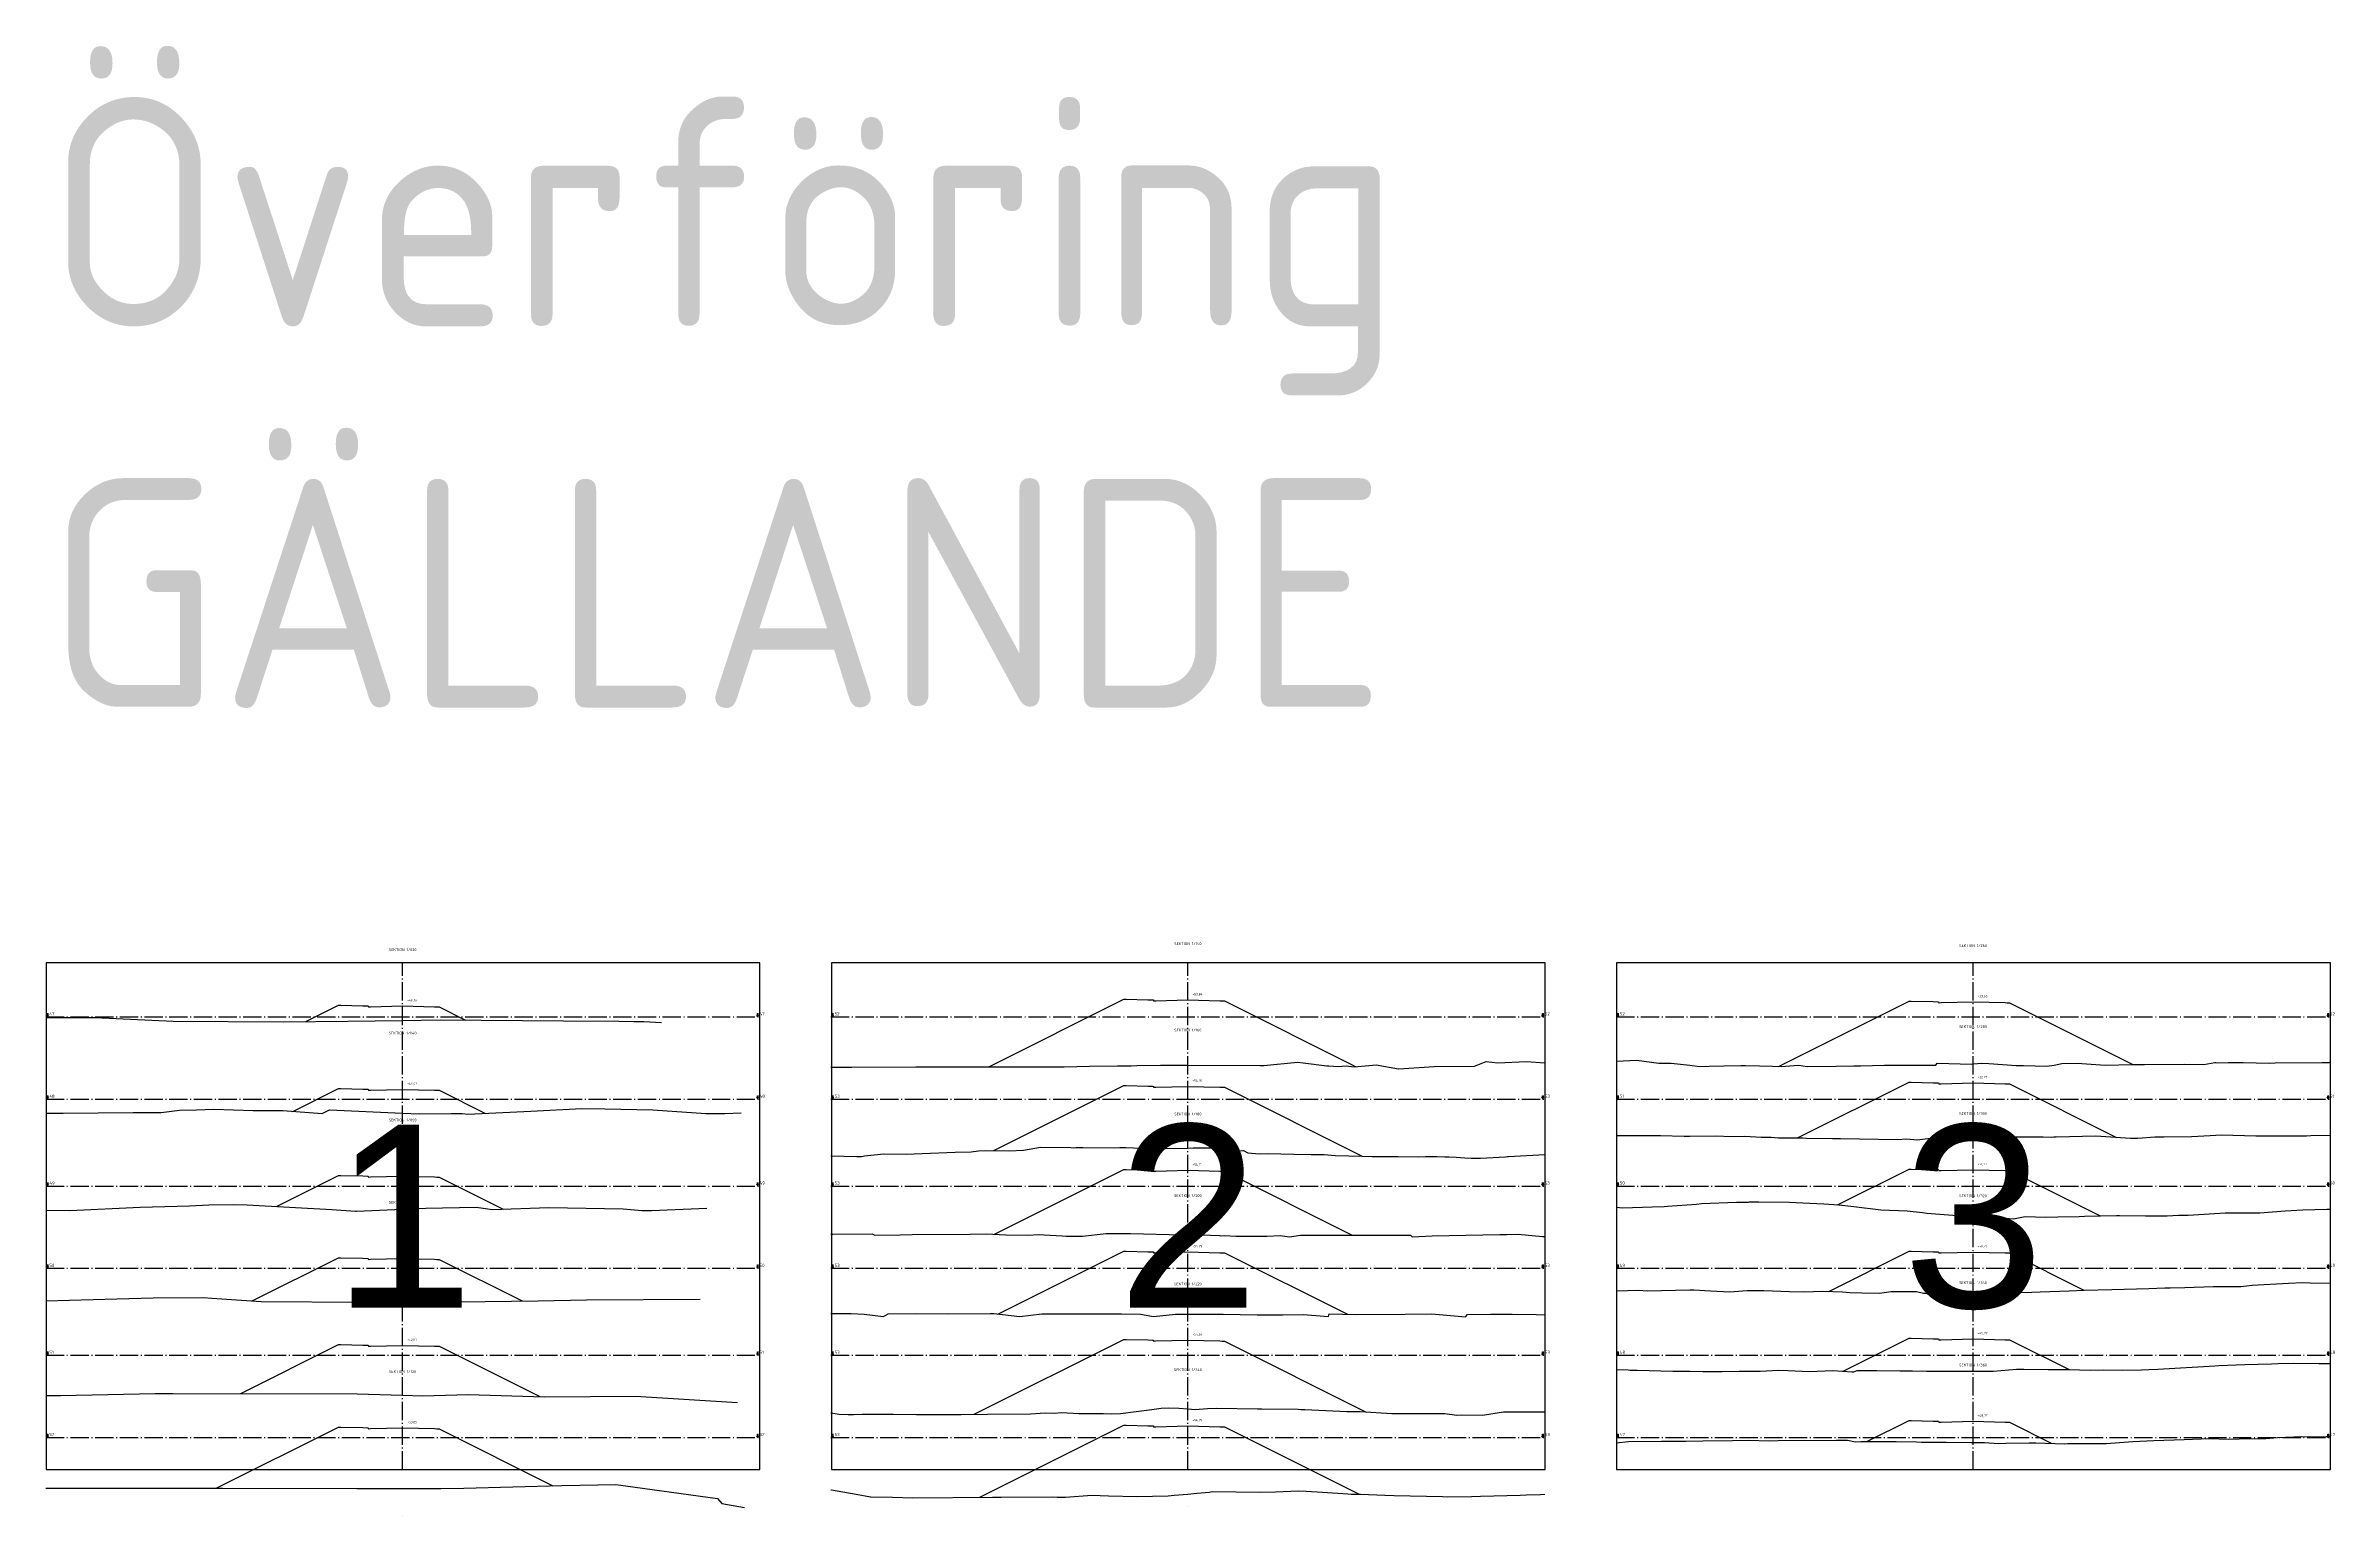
# Model space of a CAD drawing. Header units: metres. Extents: x 164066 to 165347, y 6228109 to 6230364.
# Drawn here: x 164065.9 to 164316.3, y 6228109.2 to 6228269.8 of the extents above; entities that cross this region are included whole.
import ezdxf
from ezdxf.enums import TextEntityAlignment as Align

# ---------------------------------------------------------------- set-up
doc = ezdxf.new("R2010")
doc.units = ezdxf.units.M
doc.header["$LTSCALE"] = 0.1
doc.linetypes.add('CENTRUMLINJE', pattern=[27, 20, -3, 1, -3])
doc.layers.get('DEFPOINTS').update_dxf_attribs({"color": 5})
for name, color, linetype in [('M-000', 7, 'Continuous'), ('M-372A', 3, 'Continuous'), ('M-374C', 6, 'Continuous'), ('M-378A', 7, 'CENTRUMLINJE'), ('M-378AT', 4, 'Continuous'), ('M-378B', 4, 'CENTRUMLINJE'), ('M-378BT', 4, 'Continuous'), ('T19202X', 4, 'Continuous')]:
    doc.layers.add(name, color=color, linetype=linetype)
doc.styles.add('ARIAL', font='ARIAL.TTF')
doc.styles.add('ISO-Anno-50', font='iso.shx', dxfattribs={"height": 5})
doc.styles.add('ISO35', font='ISO3098', dxfattribs={"height": 3.5})
doc.styles.add('P_ISO_25', font='ISO', dxfattribs={"height": 2.5})
doc.styles.add('P_ISO_30', font='ISO', dxfattribs={"height": 3})

msp = doc.modelspace()

# ---------------------------------------------------------------- linework, layer by layer
at = {"layer": 'DEFPOINTS', "flags": 128}
for points in [[(164065.94, 6228114.15), (164144.04, 6228114.15), (164144.04, 6228169.55), (164065.94, 6228169.55), (164065.94, 6228114.15)], [(164151.85, 6228114.15), (164229.95, 6228114.15), (164229.95, 6228169.55), (164151.85, 6228169.55), (164151.85, 6228114.15)], [(164237.76, 6228114.15), (164315.86, 6228114.15), (164315.86, 6228169.55), (164237.76, 6228169.55), (164237.76, 6228114.15)]]:
    msp.add_lwpolyline(points, dxfattribs=at)
at = {"layer": 'M-000'}
for points in [[(164065.94, 6228114.15), (164144.04, 6228114.15), (164144.04, 6228169.55), (164065.94, 6228169.55), (164065.94, 6228114.15)], [(164151.85, 6228114.15), (164229.95, 6228114.15), (164229.95, 6228169.55), (164151.85, 6228169.55), (164151.85, 6228114.15)], [(164237.76, 6228114.15), (164315.86, 6228114.15), (164315.86, 6228169.55), (164237.76, 6228169.55), (164237.76, 6228114.15)]]:
    msp.add_lwpolyline(points, dxfattribs=at)
at = {"layer": 'M-372A', "color": 3, "linetype": 'Continuous'}
for points in [[(164065.89, 6228163.59), (164071.21, 6228163.58), (164071.27, 6228163.58), (164079.84, 6228163.18), (164091.91, 6228163.11), (164098.96, 6228163.17), (164104.94, 6228163.26), (164109.04, 6228163.32), (164122.54, 6228163.2), (164128.58, 6228163.18), (164130.24, 6228163.14), (164131.33, 6228163.15), (164133.28, 6228163.04)], [(164151.8, 6228158.15), (164154.1, 6228158.15), (164161.09, 6228158.17), (164177.33, 6228158.2), (164180.1, 6228158.24), (164183.14, 6228158.29), (164184.12, 6228158.31), (164184.46, 6228158.31), (164184.65, 6228158.31), (164185.28, 6228158.32), (164187.85, 6228158.36), (164190.85, 6228158.35), (164198.77, 6228158.32), (164199.15, 6228158.32), (164202.85, 6228158.68), (164203.46, 6228158.61), (164206.06, 6228158.31), (164206.27, 6228158.28), (164207.31, 6228158.21), (164208.19, 6228158.29), (164209.04, 6228158.17), (164211.44, 6228158.39), (164213.89, 6228157.97), (164213.93, 6228157.97), (164217.79, 6228158.23), (164222.21, 6228158.25), (164223.5, 6228158.78), (164224.72, 6228158.61), (164227.91, 6228158.77), (164229.9, 6228158.63)], [(164237.71, 6228158.82), (164239.99, 6228158.91), (164242.4, 6228158.6), (164243.72, 6228158.6), (164245.77, 6228158.38), (164246.82, 6228158.23), (164247.88, 6228158.26), (164249.51, 6228158.29), (164251.34, 6228158.34), (164251.88, 6228158.33), (164253.41, 6228158.28), (164254.82, 6228158.26), (164255.76, 6228158.22), (164257.68, 6228158.36), (164258.6, 6228158.23), (164261.8, 6228158.27), (164263.73, 6228158.3), (164264.45, 6228158.28), (164267.06, 6228158.38), (164269.74, 6228158.35), (164272.05, 6228158.37), (164272.68, 6228158.38), (164272.84, 6228158.57), (164276.62, 6228158.49), (164276.76, 6228158.5), (164277.72, 6228158.57), (164278.49, 6228158.53), (164281.48, 6228158.34), (164282.3, 6228158.32), (164284.84, 6228158.27), (164285.64, 6228158.36), (164286.49, 6228158.56), (164288.14, 6228158.57), (164291.22, 6228158.37), (164294.18, 6228158.44), (164294.98, 6228158.44), (164295.51, 6228158.45), (164299.94, 6228158.49), (164302, 6228158.45), (164303.2, 6228158.64), (164303.34, 6228158.64), (164303.46, 6228158.62), (164304.68, 6228158.65), (164305.71, 6228158.66), (164306.32, 6228158.66), (164309.15, 6228158.58), (164309.82, 6228158.63), (164314.91, 6228158.67), (164315.71, 6228158.67), (164315.81, 6228158.68)], [(164065.89, 6228153.13), (164067.78, 6228153.1), (164075.45, 6228153.19), (164078.53, 6228153.18), (164080.51, 6228153.45), (164082.37, 6228153.48), (164084.28, 6228153.54), (164088.58, 6228153.4), (164091.85, 6228153.39), (164096.12, 6228153.08), (164096.92, 6228153.48), (164104.94, 6228153.12), (164106.76, 6228153.04), (164110.24, 6228153.08), (164111.45, 6228153.09), (164112.08, 6228153), (164118.97, 6228153.33), (164124.53, 6228153.62), (164127.07, 6228153.59), (164132.31, 6228153.47), (164138.13, 6228153.08), (164140.19, 6228153.07), (164141.99, 6228153.14)], [(164237.71, 6228150.67), (164238.36, 6228150.68), (164240.28, 6228150.66), (164242.57, 6228150.69), (164245.16, 6228150.6), (164245.33, 6228150.6), (164245.54, 6228150.59), (164245.76, 6228150.6), (164248.63, 6228150.65), (164250.35, 6228150.55), (164251.81, 6228150.61), (164253.57, 6228150.48), (164254.68, 6228150.48), (164255.47, 6228150.43), (164257.79, 6228150.41), (164258.02, 6228150.41), (164258.14, 6228150.41), (164258.53, 6228150.4), (164261.37, 6228150.35), (164262.25, 6228150.33), (164268.46, 6228150.24), (164269.52, 6228150.32), (164270.66, 6228150.21), (164273, 6228150.49), (164273.53, 6228150.56), (164273.73, 6228150.56), (164275.49, 6228150.52), (164276.76, 6228150.5), (164277.18, 6228150.49), (164277.87, 6228150.49), (164280.58, 6228150.51), (164281.59, 6228150.52), (164284.45, 6228150.52), (164285.31, 6228150.5), (164285.62, 6228150.53), (164285.84, 6228150.53), (164290.21, 6228150.63), (164293.98, 6228150.37), (164294.78, 6228150.37), (164296.65, 6228150.51), (164297.69, 6228150.53), (164300.66, 6228150.56), (164302.69, 6228150.69), (164303.96, 6228150.74), (164307.7, 6228150.64), (164307.98, 6228150.64), (164309.95, 6228150.64), (164312.91, 6228150.65), (164313.23, 6228150.65), (164313.72, 6228150.67), (164315.81, 6228150.71)], [(164151.8, 6228148.46), (164154.63, 6228148.37), (164155.2, 6228148.38), (164155.48, 6228148.44), (164157.59, 6228148.66), (164160.03, 6228148.62), (164161.79, 6228148.69), (164165.4, 6228148.84), (164167.16, 6228148.88), (164167.93, 6228148.98), (164168.76, 6228149.04), (164171.29, 6228148.99), (164171.3, 6228148.99), (164172.87, 6228149.07), (164174.73, 6228149.4), (164178.05, 6228149.38), (164178.34, 6228149.34), (164178.58, 6228149.36), (164178.71, 6228149.37), (164179.41, 6228149.37), (164182.8, 6228149.34), (164183.42, 6228149.38), (164184.08, 6228149.36), (164184.91, 6228149.32), (164186.86, 6228149.25), (164188.37, 6228149.26), (164190.85, 6228149.3), (164191.44, 6228149.31), (164193.51, 6228149.34), (164194.43, 6228149.28), (164194.99, 6228148.94), (164195.21, 6228148.9), (164196.95, 6228149.03), (164197.41, 6228148.79), (164198.64, 6228148.68), (164199.6, 6228148.69), (164202.44, 6228148.63), (164204.36, 6228148.59), (164205.78, 6228148.59), (164206.97, 6228148.49), (164209.95, 6228148.42), (164211.01, 6228148.36), (164213.87, 6228148.38), (164216.11, 6228148.35), (164216.84, 6228148.38), (164218.08, 6228148.37), (164218.96, 6228148.34), (164219.42, 6228148.35), (164220.22, 6228148.3), (164221.15, 6228148.23), (164221.86, 6228148.21), (164222.86, 6228148.2), (164225.59, 6228148.35), (164225.82, 6228148.37), (164225.93, 6228148.37), (164229.9, 6228148.61)], [(164065.89, 6228142.51), (164068.51, 6228142.49), (164076.23, 6228142.82), (164081.62, 6228142.97), (164083.72, 6228143.09), (164086.48, 6228143.14), (164087.94, 6228143.09), (164097.18, 6228142.57), (164099.79, 6228142.41), (164099.91, 6228142.41), (164104.94, 6228142.61), (164107.46, 6228142.71), (164112.99, 6228142.84), (164114.78, 6228142.58), (164120.92, 6228142.81), (164129.07, 6228142.64), (164131.11, 6228142.46), (164132.18, 6228142.49), (164138.23, 6228142.73)], [(164237.71, 6228142.84), (164238.45, 6228142.76), (164241.66, 6228142.88), (164242.96, 6228142.91), (164243.33, 6228142.95), (164246.5, 6228143.16), (164247.05, 6228143.25), (164250.9, 6228143.37), (164252.2, 6228143.39), (164252.3, 6228143.41), (164252.51, 6228143.43), (164253.31, 6228143.41), (164256.67, 6228143.38), (164258.14, 6228143.31), (164260.45, 6228143.21), (164262.08, 6228143.08), (164263.73, 6228142.91), (164266.66, 6228142.54), (164269.56, 6228142.43), (164271.25, 6228142.27), (164271.7, 6228142.19), (164275.02, 6228141.93), (164276.76, 6228141.85), (164277.06, 6228141.84), (164278.58, 6228141.82), (164279.48, 6228141.84), (164280.28, 6228141.64), (164281.19, 6228141.57), (164282.48, 6228141.81), (164284.72, 6228141.76), (164286.05, 6228141.77), (164288.38, 6228141.82), (164288.97, 6228141.84), (164292.45, 6228141.93), (164292.6, 6228141.93), (164292.78, 6228141.93), (164295.64, 6228141.9), (164298.01, 6228141.9), (164299.24, 6228141.96), (164300.29, 6228141.95), (164304.35, 6228142.22), (164304.38, 6228142.23), (164304.4, 6228142.23), (164308.13, 6228142.21), (164310.91, 6228142.42), (164312.83, 6228142.54), (164315.48, 6228142.61), (164315.81, 6228142.61)], [(164151.8, 6228139.89), (164152.01, 6228139.89), (164156.3, 6228139.91), (164156.61, 6228139.77), (164159.37, 6228139.83), (164160.7, 6228139.86), (164167.02, 6228139.89), (164168.8, 6228139.91), (164170.95, 6228139.81), (164173.4, 6228139.78), (164174.49, 6228139.86), (164177.09, 6228139.69), (164177.55, 6228139.68), (164179.09, 6228139.67), (164179.32, 6228139.67), (164181.91, 6228139.96), (164184.59, 6228139.94), (164190.22, 6228139.81), (164190.85, 6228139.8), (164193.34, 6228139.78), (164194.31, 6228139.74), (164194.42, 6228139.72), (164194.83, 6228139.74), (164196.11, 6228139.68), (164199.53, 6228139.67), (164200.96, 6228139.75), (164201.97, 6228139.59), (164203.19, 6228139.77), (164207.37, 6228139.78), (164212.91, 6228139.78), (164214.24, 6228139.77), (164215.2, 6228139.76), (164215.4, 6228139.61), (164217.58, 6228139.69), (164224.98, 6228139.84), (164225.75, 6228139.86), (164227, 6228139.88), (164229.66, 6228139.62), (164229.9, 6228139.63)], [(164237.71, 6228133.69), (164240.18, 6228133.75), (164241.11, 6228133.69), (164245.77, 6228133.8), (164246.07, 6228133.81), (164246.21, 6228133.81), (164248.04, 6228133.7), (164250.16, 6228133.59), (164252.05, 6228133.74), (164253.89, 6228133.74), (164256.69, 6228133.62), (164258.27, 6228133.57), (164260.32, 6228133.65), (164262.48, 6228133.58), (164263.3, 6228133.51), (164264.61, 6228133.46), (164266.53, 6228133.44), (164267.81, 6228133.6), (164270.56, 6228133.63), (164271.35, 6228133.44), (164272.31, 6228133.42), (164274.94, 6228133.46), (164276.46, 6228133.47), (164276.76, 6228133.47), (164277.69, 6228133.47), (164280.28, 6228133.46), (164283.19, 6228133.55), (164284.09, 6228133.57), (164287.27, 6228133.69), (164288.92, 6228133.77), (164291.94, 6228133.84), (164296, 6228133.95), (164297.74, 6228134), (164298.33, 6228134.03), (164299.93, 6228134.06), (164303.03, 6228134.15), (164303.14, 6228134.15), (164303.65, 6228134.15), (164306.06, 6228134.16), (164307.32, 6228134.31), (164311.26, 6228134.52), (164312.86, 6228134.59), (164313.65, 6228134.58), (164315.81, 6228134.52)], [(164065.89, 6228132.61), (164073.68, 6228132.8), (164077.63, 6228132.91), (164083.15, 6228132.96), (164084.07, 6228132.89), (164089.45, 6228132.52), (164100.5, 6228132.46), (164103.35, 6228132.61), (164104.94, 6228132.48), (164105.31, 6228132.45), (164111.04, 6228132.49), (164119.78, 6228132.61), (164125.05, 6228132.71), (164137.49, 6228132.77)], [(164151.8, 6228131.21), (164154.03, 6228131.21), (164155.44, 6228131.13), (164157.56, 6228130.88), (164158.08, 6228131.16), (164161.2, 6228131.2), (164164.53, 6228131.18), (164169.23, 6228131.2), (164169.61, 6228131.2), (164172.46, 6228130.87), (164174.86, 6228131.17), (164178.42, 6228131.17), (164183.6, 6228131.16), (164185.69, 6228131.12), (164187.1, 6228130.87), (164189.49, 6228131.13), (164190.85, 6228131.13), (164191.86, 6228131.14), (164194.73, 6228131.13), (164198.42, 6228131.07), (164201.26, 6228131.05), (164203.46, 6228131.11), (164206.25, 6228130.89), (164206.3, 6228131.16), (164209.31, 6228131.1), (164214.62, 6228131.14), (164217.54, 6228131.17), (164221.22, 6228130.85), (164221.46, 6228131.1), (164223.95, 6228131.14), (164226.32, 6228131.13), (164228.96, 6228131.09), (164229.9, 6228131.06)], [(164237.71, 6228125.07), (164239.02, 6228125.04), (164239.25, 6228125.03), (164239.74, 6228125.03), (164240.03, 6228125.01), (164243.91, 6228124.92), (164244.51, 6228124.91), (164245.79, 6228124.92), (164247.21, 6228124.87), (164249.32, 6228124.88), (164251.18, 6228124.9), (164253.46, 6228124.89), (164255.52, 6228125.03), (164256.51, 6228124.98), (164258.87, 6228124.86), (164261.44, 6228124.97), (164263.53, 6228124.84), (164263.62, 6228124.84), (164263.71, 6228124.84), (164264.09, 6228124.96), (164266.22, 6228124.98), (164268.75, 6228124.93), (164270.14, 6228124.95), (164271.68, 6228124.9), (164271.85, 6228124.91), (164276.76, 6228124.91), (164278.96, 6228124.92), (164279.01, 6228124.92), (164281.51, 6228125.11), (164282.31, 6228125.13), (164284.97, 6228125.09), (164285.75, 6228125.1), (164287.19, 6228125.07), (164289.63, 6228125.01), (164291.08, 6228125.05), (164293.07, 6228125.03), (164295.18, 6228125.06), (164296, 6228125.08), (164296.97, 6228125.14), (164303.2, 6228125.5), (164303.66, 6228125.51), (164306.51, 6228125.62), (164309.43, 6228125.72), (164310.14, 6228125.74), (164311.83, 6228125.77), (164314.59, 6228125.75), (164315.81, 6228125.76)], [(164065.89, 6228122.23), (164067.5, 6228122.26), (164077.85, 6228122.47), (164078.23, 6228122.45), (164079.81, 6228122.47), (164099.95, 6228122.44), (164104.94, 6228122.29), (164107.15, 6228122.22), (164112.12, 6228122.36), (164120.48, 6228122.11), (164130.42, 6228122.18), (164141.57, 6228121.46)], [(164151.8, 6228120.34), (164152.7, 6228120.21), (164153.68, 6228120.18), (164153.87, 6228120.18), (164154.27, 6228120.18), (164155.21, 6228120.2), (164158.6, 6228120.21), (164161.15, 6228120.16), (164163.24, 6228120.17), (164165.25, 6228120.16), (164165.43, 6228120.15), (164165.5, 6228120.15), (164166.05, 6228120.17), (164168.93, 6228120.22), (164173.62, 6228120.23), (164175.23, 6228120.33), (164176.25, 6228120.3), (164177.04, 6228120.39), (164178.92, 6228120.29), (164181.64, 6228120.26), (164182.55, 6228120.25), (164183.49, 6228120.26), (164186.93, 6228120.71), (164187.92, 6228120.87), (164188.75, 6228120.89), (164189.88, 6228120.87), (164190.85, 6228120.79), (164191.66, 6228120.72), (164192.99, 6228120.83), (164193.98, 6228120.84), (164198.46, 6228120.78), (164198.93, 6228120.8), (164202.91, 6228120.76), (164203.24, 6228120.72), (164203.66, 6228120.73), (164208.24, 6228120.49), (164209.7, 6228120.48), (164213.16, 6228120.27), (164216.24, 6228120.26), (164218.96, 6228120.26), (164220.28, 6228120.1), (164220.74, 6228120.13), (164223.08, 6228120.1), (164225.39, 6228120.44), (164226.06, 6228120.46), (164226.76, 6228120.46), (164229.77, 6228120.47), (164229.9, 6228120.47)], [(164237.71, 6228117.07), (164237.73, 6228117.07), (164239.08, 6228117.22), (164242.69, 6228117.24), (164243.55, 6228117.24), (164245.35, 6228117.26), (164247.19, 6228117.3), (164250.45, 6228117.33), (164252.22, 6228117.35), (164254.47, 6228117.3), (164255.43, 6228117.32), (164261.79, 6228117.35), (164263.02, 6228117.37), (164263.91, 6228117.18), (164264.47, 6228117.21), (164265.61, 6228117.21), (164268.35, 6228117.23), (164270.59, 6228117.18), (164271.11, 6228117.15), (164273.84, 6228117.14), (164276.54, 6228117.12), (164276.76, 6228117.12), (164278.02, 6228117.11), (164279.6, 6228117.01), (164280.36, 6228117.04), (164282.91, 6228117.07), (164283.62, 6228117.08), (164286.74, 6228116.97), (164287.13, 6228116.98), (164291.17, 6228117), (164291.33, 6228117.01), (164294.24, 6228117.21), (164296.56, 6228117.32), (164299.87, 6228117.43), (164302.63, 6228117.53), (164304.73, 6228117.47), (164305.89, 6228117.49), (164308.8, 6228117.55), (164310.07, 6228117.66), (164312.75, 6228117.76), (164315.81, 6228117.74)], [(164065.89, 6228112.12), (164066.43, 6228112.11), (164068.16, 6228112.11), (164068.9, 6228112.11), (164085.23, 6228112.1), (164099.92, 6228112.09), (164104.94, 6228112.09), (164109.12, 6228112.09), (164111.63, 6228112.11), (164122.34, 6228112.41), (164128.28, 6228112.5), (164139.39, 6228110.99), (164139.86, 6228110.43), (164142.33, 6228110.01)], [(164151.8, 6228111.91), (164151.82, 6228111.9), (164151.85, 6228111.91), (164154.55, 6228111.45), (164156.14, 6228111.18), (164156.16, 6228111.18), (164156.17, 6228111.18), (164156.18, 6228111.18), (164158.53, 6228111.13), (164160.76, 6228111.07), (164169.48, 6228111.12), (164169.84, 6228111.12), (164170.01, 6228111.12), (164170.43, 6228111.12), (164176.02, 6228111.15), (164176.54, 6228111.11), (164177.45, 6228111.14), (164180.36, 6228111.33), (164182.18, 6228111.28), (164185.27, 6228111.21), (164188.71, 6228111.26), (164189.36, 6228111.34), (164190.85, 6228111.47), (164191.84, 6228111.55), (164193.21, 6228111.69), (164193.51, 6228111.73), (164198.78, 6228111.66), (164200.43, 6228111.72), (164202.96, 6228111.82), (164203.79, 6228111.77), (164205.59, 6228111.67), (164208.36, 6228111.48), (164208.71, 6228111.45), (164209.74, 6228111.44), (164212.4, 6228111.36), (164213.42, 6228111.3), (164218.7, 6228111.19), (164219.3, 6228111.18), (164221.89, 6228111.19), (164222.86, 6228111.25), (164227.22, 6228111.35), (164227.9, 6228111.38), (164229.45, 6228111.43), (164229.9, 6228111.44)]]:
    msp.add_lwpolyline(points, dxfattribs=at)
at = {"layer": 'M-374C', "color": 6, "linetype": 'Continuous'}
for points in [[(164094.36, 6228163.13), (164097.94, 6228164.92), (164098.19, 6228164.92), (164100.58, 6228164.86), (164101.08, 6228164.85), (164101.18, 6228164.84), (164101.19, 6228164.74), (164101.44, 6228164.75), (164104.94, 6228164.84), (164108.44, 6228164.75), (164108.69, 6228164.74), (164108.94, 6228164.74), (164111.82, 6228163.3)], [(164169.06, 6228158.18), (164183.85, 6228165.58), (164184.1, 6228165.58), (164186.49, 6228165.52), (164186.99, 6228165.5), (164187.09, 6228165.5), (164187.1, 6228165.4), (164187.35, 6228165.41), (164190.85, 6228165.5), (164194.35, 6228165.41), (164194.6, 6228165.4), (164194.85, 6228165.4), (164209.26, 6228158.19)], [(164255.48, 6228158.23), (164269.76, 6228165.37), (164270.01, 6228165.37), (164272.4, 6228165.31), (164272.9, 6228165.29), (164273, 6228165.29), (164273.01, 6228165.19), (164273.26, 6228165.2), (164276.76, 6228165.29), (164280.26, 6228165.2), (164280.51, 6228165.19), (164280.76, 6228165.19), (164294.26, 6228158.44)], [(164092.94, 6228153.31), (164097.94, 6228155.81), (164098.19, 6228155.81), (164100.58, 6228155.75), (164101.08, 6228155.73), (164101.18, 6228155.73), (164101.19, 6228155.63), (164101.44, 6228155.64), (164104.94, 6228155.72), (164108.44, 6228155.64), (164108.69, 6228155.63), (164108.94, 6228155.62), (164114, 6228153.09)], [(164169.63, 6228149.02), (164183.85, 6228156.14), (164184.1, 6228156.13), (164186.49, 6228156.07), (164186.99, 6228156.06), (164187.09, 6228156.05), (164187.1, 6228155.95), (164187.35, 6228155.96), (164190.85, 6228156.05), (164194.35, 6228155.96), (164194.6, 6228155.95), (164194.85, 6228155.95), (164209.91, 6228148.42)], [(164257.56, 6228150.41), (164269.76, 6228156.51), (164270.01, 6228156.51), (164272.4, 6228156.45), (164272.9, 6228156.43), (164273, 6228156.43), (164273.01, 6228156.33), (164273.26, 6228156.34), (164276.76, 6228156.43), (164280.26, 6228156.34), (164280.51, 6228156.33), (164280.76, 6228156.33), (164292.47, 6228150.47)], [(164169.68, 6228139.87), (164183.85, 6228146.95), (164184.1, 6228146.95), (164186.49, 6228146.89), (164186.99, 6228146.88), (164187.09, 6228146.87), (164187.1, 6228146.77), (164187.35, 6228146.78), (164190.85, 6228146.87), (164194.35, 6228146.78), (164194.6, 6228146.77), (164194.85, 6228146.77), (164208.82, 6228139.78)], [(164261.92, 6228143.09), (164269.76, 6228147.01), (164270.01, 6228147.01), (164272.4, 6228146.95), (164272.9, 6228146.94), (164273, 6228146.93), (164273.01, 6228146.83), (164273.26, 6228146.84), (164276.76, 6228146.93), (164280.26, 6228146.84), (164280.51, 6228146.83), (164280.76, 6228146.83), (164290.66, 6228141.88)], [(164091.14, 6228142.91), (164097.94, 6228146.31), (164098.19, 6228146.31), (164100.58, 6228146.25), (164101.08, 6228146.23), (164101.18, 6228146.23), (164101.19, 6228146.13), (164101.44, 6228146.14), (164104.94, 6228146.22), (164108.44, 6228146.14), (164108.69, 6228146.13), (164108.94, 6228146.12), (164115.94, 6228142.63)], [(164088.49, 6228132.58), (164097.94, 6228137.31), (164098.19, 6228137.31), (164100.58, 6228137.25), (164101.08, 6228137.23), (164101.18, 6228137.23), (164101.19, 6228137.13), (164101.44, 6228137.14), (164104.94, 6228137.22), (164108.44, 6228137.14), (164108.69, 6228137.13), (164108.94, 6228137.12), (164118.02, 6228132.59)], [(164170.07, 6228131.15), (164183.85, 6228138.04), (164184.1, 6228138.03), (164186.49, 6228137.97), (164186.99, 6228137.96), (164187.09, 6228137.96), (164187.1, 6228137.86), (164187.35, 6228137.86), (164190.85, 6228137.95), (164194.35, 6228137.86), (164194.6, 6228137.86), (164194.85, 6228137.85), (164208.31, 6228131.12)], [(164260.99, 6228133.63), (164269.76, 6228138.01), (164270.01, 6228138.01), (164272.4, 6228137.95), (164272.9, 6228137.94), (164273, 6228137.93), (164273.01, 6228137.83), (164273.26, 6228137.84), (164276.76, 6228137.93), (164280.26, 6228137.84), (164280.51, 6228137.83), (164280.76, 6228137.83), (164288.89, 6228133.76)], [(164087.24, 6228122.46), (164097.94, 6228127.81), (164098.19, 6228127.81), (164100.58, 6228127.75), (164101.08, 6228127.73), (164101.18, 6228127.73), (164101.19, 6228127.63), (164101.44, 6228127.64), (164104.94, 6228127.72), (164108.44, 6228127.64), (164108.69, 6228127.63), (164108.94, 6228127.62), (164119.94, 6228122.12)], [(164167.47, 6228120.19), (164183.85, 6228128.38), (164184.1, 6228128.38), (164186.49, 6228128.32), (164186.99, 6228128.31), (164187.09, 6228128.3), (164187.1, 6228128.2), (164187.35, 6228128.21), (164190.85, 6228128.3), (164194.35, 6228128.21), (164194.6, 6228128.2), (164194.85, 6228128.2), (164210.38, 6228120.43)], [(164262.54, 6228124.9), (164269.76, 6228128.51), (164270.01, 6228128.51), (164272.4, 6228128.45), (164272.9, 6228128.44), (164273, 6228128.43), (164273.01, 6228128.33), (164273.26, 6228128.34), (164276.76, 6228128.43), (164280.26, 6228128.34), (164280.51, 6228128.33), (164280.76, 6228128.33), (164287.28, 6228125.07)], [(164265.16, 6228117.21), (164269.76, 6228119.51), (164270.01, 6228119.51), (164272.4, 6228119.45), (164272.9, 6228119.44), (164273, 6228119.43), (164273.01, 6228119.33), (164273.26, 6228119.34), (164276.76, 6228119.43), (164280.26, 6228119.34), (164280.51, 6228119.33), (164280.76, 6228119.33), (164285.39, 6228117.01)], [(164084.55, 6228112.1), (164097.94, 6228118.79), (164098.19, 6228118.79), (164100.58, 6228118.73), (164101.08, 6228118.71), (164101.18, 6228118.71), (164101.19, 6228118.61), (164101.44, 6228118.62), (164104.94, 6228118.71), (164108.44, 6228118.62), (164108.69, 6228118.61), (164108.94, 6228118.61), (164121.39, 6228112.38)], [(164168.08, 6228111.11), (164183.85, 6228119), (164184.1, 6228118.99), (164186.49, 6228118.93), (164186.99, 6228118.92), (164187.09, 6228118.91), (164187.1, 6228118.81), (164187.35, 6228118.82), (164190.85, 6228118.91), (164194.35, 6228118.82), (164194.6, 6228118.81), (164194.85, 6228118.81), (164209.58, 6228111.44)]]:
    msp.add_lwpolyline(points, dxfattribs=at)
at = {"layer": 'M-378A'}
for p, q in [((164065.89, 6228163.65), (164143.99, 6228163.65)), ((164151.8, 6228163.65), (164229.9, 6228163.65)), ((164237.71, 6228163.65), (164315.81, 6228163.65)), ((164065.89, 6228154.65), (164143.99, 6228154.65)), ((164151.8, 6228154.65), (164229.9, 6228154.65)), ((164237.71, 6228154.65), (164315.81, 6228154.65)), ((164065.89, 6228145.15), (164143.99, 6228145.15)), ((164151.8, 6228145.15), (164229.9, 6228145.15)), ((164237.71, 6228145.15), (164315.81, 6228145.15)), ((164065.89, 6228136.15), (164143.99, 6228136.15)), ((164151.8, 6228136.15), (164229.9, 6228136.15)), ((164237.71, 6228136.15), (164315.81, 6228136.15)), ((164065.89, 6228126.65), (164143.99, 6228126.65)), ((164151.8, 6228126.65), (164229.9, 6228126.65)), ((164237.71, 6228126.65), (164315.81, 6228126.65)), ((164065.89, 6228117.65), (164143.99, 6228117.65)), ((164151.8, 6228117.65), (164229.9, 6228117.65)), ((164237.71, 6228117.65), (164315.81, 6228117.65))]:
    msp.add_line(p, q, dxfattribs=at)
at = {"layer": 'M-378AT'}
for p, q in [((164066.19, 6228163.95), (164065.99, 6228163.95)), ((164066.09, 6228163.65), (164065.99, 6228163.85)), ((164066.19, 6228163.85), (164065.99, 6228163.85)), ((164066.09, 6228164.05), (164066.09, 6228163.85)), ((164066.09, 6228163.65), (164066.19, 6228163.85)), ((164143.89, 6228163.95), (164143.69, 6228163.95)), ((164143.79, 6228163.65), (164143.69, 6228163.85)), ((164143.89, 6228163.85), (164143.69, 6228163.85)), ((164143.79, 6228164.05), (164143.79, 6228163.85)), ((164143.79, 6228163.65), (164143.89, 6228163.85)), ((164152.1, 6228163.95), (164151.9, 6228163.95)), ((164152, 6228163.65), (164151.9, 6228163.85)), ((164152.1, 6228163.85), (164151.9, 6228163.85)), ((164152, 6228164.05), (164152, 6228163.85)), ((164152, 6228163.65), (164152.1, 6228163.85)), ((164229.8, 6228163.95), (164229.6, 6228163.95)), ((164229.7, 6228163.65), (164229.6, 6228163.85)), ((164229.8, 6228163.85), (164229.6, 6228163.85)), ((164229.7, 6228164.05), (164229.7, 6228163.85)), ((164229.7, 6228163.65), (164229.8, 6228163.85)), ((164238.01, 6228163.95), (164237.81, 6228163.95)), ((164237.91, 6228163.65), (164237.81, 6228163.85)), ((164238.01, 6228163.85), (164237.81, 6228163.85)), ((164237.91, 6228164.05), (164237.91, 6228163.85)), ((164237.91, 6228163.65), (164238.01, 6228163.85)), ((164315.71, 6228163.95), (164315.51, 6228163.95)), ((164315.61, 6228163.65), (164315.51, 6228163.85)), ((164315.71, 6228163.85), (164315.51, 6228163.85)), ((164315.61, 6228164.05), (164315.61, 6228163.85)), ((164315.61, 6228163.65), (164315.71, 6228163.85)), ((164066.19, 6228154.95), (164065.99, 6228154.95)), ((164066.09, 6228154.65), (164065.99, 6228154.85)), ((164066.19, 6228154.85), (164065.99, 6228154.85)), ((164066.09, 6228155.05), (164066.09, 6228154.85)), ((164066.09, 6228154.65), (164066.19, 6228154.85)), ((164143.89, 6228154.95), (164143.69, 6228154.95)), ((164143.79, 6228154.65), (164143.69, 6228154.85)), ((164143.89, 6228154.85), (164143.69, 6228154.85)), ((164143.79, 6228155.05), (164143.79, 6228154.85)), ((164143.79, 6228154.65), (164143.89, 6228154.85)), ((164152.1, 6228154.95), (164151.9, 6228154.95)), ((164152, 6228154.65), (164151.9, 6228154.85)), ((164152.1, 6228154.85), (164151.9, 6228154.85)), ((164152, 6228155.05), (164152, 6228154.85)), ((164152, 6228154.65), (164152.1, 6228154.85)), ((164229.8, 6228154.95), (164229.6, 6228154.95)), ((164229.7, 6228154.65), (164229.6, 6228154.85)), ((164229.8, 6228154.85), (164229.6, 6228154.85)), ((164229.7, 6228155.05), (164229.7, 6228154.85)), ((164229.7, 6228154.65), (164229.8, 6228154.85)), ((164238.01, 6228154.95), (164237.81, 6228154.95)), ((164237.91, 6228154.65), (164237.81, 6228154.85)), ((164238.01, 6228154.85), (164237.81, 6228154.85)), ((164237.91, 6228155.05), (164237.91, 6228154.85)), ((164237.91, 6228154.65), (164238.01, 6228154.85)), ((164315.71, 6228154.95), (164315.51, 6228154.95)), ((164315.61, 6228154.65), (164315.51, 6228154.85)), ((164315.71, 6228154.85), (164315.51, 6228154.85)), ((164315.61, 6228155.05), (164315.61, 6228154.85)), ((164315.61, 6228154.65), (164315.71, 6228154.85)), ((164066.19, 6228145.45), (164065.99, 6228145.45)), ((164066.09, 6228145.15), (164065.99, 6228145.35)), ((164066.19, 6228145.35), (164065.99, 6228145.35)), ((164066.09, 6228145.55), (164066.09, 6228145.35)), ((164066.09, 6228145.15), (164066.19, 6228145.35)), ((164143.89, 6228145.45), (164143.69, 6228145.45)), ((164143.79, 6228145.15), (164143.69, 6228145.35)), ((164143.89, 6228145.35), (164143.69, 6228145.35)), ((164143.79, 6228145.55), (164143.79, 6228145.35)), ((164143.79, 6228145.15), (164143.89, 6228145.35)), ((164152.1, 6228145.45), (164151.9, 6228145.45)), ((164152, 6228145.15), (164151.9, 6228145.35)), ((164152.1, 6228145.35), (164151.9, 6228145.35)), ((164152, 6228145.55), (164152, 6228145.35)), ((164152, 6228145.15), (164152.1, 6228145.35)), ((164229.8, 6228145.45), (164229.6, 6228145.45)), ((164229.7, 6228145.15), (164229.6, 6228145.35)), ((164229.8, 6228145.35), (164229.6, 6228145.35)), ((164229.7, 6228145.55), (164229.7, 6228145.35)), ((164229.7, 6228145.15), (164229.8, 6228145.35)), ((164238.01, 6228145.45), (164237.81, 6228145.45)), ((164237.91, 6228145.15), (164237.81, 6228145.35)), ((164238.01, 6228145.35), (164237.81, 6228145.35)), ((164237.91, 6228145.55), (164237.91, 6228145.35)), ((164237.91, 6228145.15), (164238.01, 6228145.35)), ((164315.71, 6228145.45), (164315.51, 6228145.45)), ((164315.61, 6228145.15), (164315.51, 6228145.35)), ((164315.71, 6228145.35), (164315.51, 6228145.35)), ((164315.61, 6228145.55), (164315.61, 6228145.35)), ((164315.61, 6228145.15), (164315.71, 6228145.35)), ((164066.19, 6228136.45), (164065.99, 6228136.45)), ((164066.09, 6228136.15), (164065.99, 6228136.35)), ((164066.19, 6228136.35), (164065.99, 6228136.35)), ((164066.09, 6228136.55), (164066.09, 6228136.35)), ((164066.09, 6228136.15), (164066.19, 6228136.35)), ((164143.89, 6228136.45), (164143.69, 6228136.45)), ((164143.79, 6228136.15), (164143.69, 6228136.35)), ((164143.89, 6228136.35), (164143.69, 6228136.35)), ((164143.79, 6228136.55), (164143.79, 6228136.35)), ((164143.79, 6228136.15), (164143.89, 6228136.35)), ((164152.1, 6228136.45), (164151.9, 6228136.45)), ((164152, 6228136.15), (164151.9, 6228136.35)), ((164152.1, 6228136.35), (164151.9, 6228136.35)), ((164152, 6228136.55), (164152, 6228136.35)), ((164152, 6228136.15), (164152.1, 6228136.35)), ((164229.8, 6228136.45), (164229.6, 6228136.45)), ((164229.7, 6228136.15), (164229.6, 6228136.35)), ((164229.8, 6228136.35), (164229.6, 6228136.35)), ((164229.7, 6228136.55), (164229.7, 6228136.35)), ((164229.7, 6228136.15), (164229.8, 6228136.35)), ((164238.01, 6228136.45), (164237.81, 6228136.45)), ((164237.91, 6228136.15), (164237.81, 6228136.35)), ((164238.01, 6228136.35), (164237.81, 6228136.35)), ((164237.91, 6228136.55), (164237.91, 6228136.35)), ((164237.91, 6228136.15), (164238.01, 6228136.35)), ((164315.71, 6228136.45), (164315.51, 6228136.45)), ((164315.61, 6228136.15), (164315.51, 6228136.35)), ((164315.71, 6228136.35), (164315.51, 6228136.35)), ((164315.61, 6228136.55), (164315.61, 6228136.35)), ((164315.61, 6228136.15), (164315.71, 6228136.35)), ((164066.19, 6228126.95), (164065.99, 6228126.95)), ((164066.09, 6228127.05), (164066.09, 6228126.85)), ((164143.89, 6228126.95), (164143.69, 6228126.95)), ((164143.79, 6228127.05), (164143.79, 6228126.85)), ((164152.1, 6228126.95), (164151.9, 6228126.95)), ((164152, 6228127.05), (164152, 6228126.85)), ((164229.8, 6228126.95), (164229.6, 6228126.95)), ((164229.7, 6228127.05), (164229.7, 6228126.85)), ((164238.01, 6228126.95), (164237.81, 6228126.95)), ((164237.91, 6228127.05), (164237.91, 6228126.85)), ((164315.71, 6228126.95), (164315.51, 6228126.95)), ((164315.61, 6228127.05), (164315.61, 6228126.85)), ((164066.09, 6228126.65), (164065.99, 6228126.85)), ((164066.19, 6228126.85), (164065.99, 6228126.85)), ((164066.09, 6228126.65), (164066.19, 6228126.85)), ((164143.79, 6228126.65), (164143.69, 6228126.85)), ((164143.89, 6228126.85), (164143.69, 6228126.85)), ((164143.79, 6228126.65), (164143.89, 6228126.85)), ((164152, 6228126.65), (164151.9, 6228126.85)), ((164152.1, 6228126.85), (164151.9, 6228126.85)), ((164152, 6228126.65), (164152.1, 6228126.85)), ((164229.7, 6228126.65), (164229.6, 6228126.85)), ((164229.8, 6228126.85), (164229.6, 6228126.85)), ((164229.7, 6228126.65), (164229.8, 6228126.85)), ((164237.91, 6228126.65), (164237.81, 6228126.85)), ((164238.01, 6228126.85), (164237.81, 6228126.85)), ((164237.91, 6228126.65), (164238.01, 6228126.85)), ((164315.61, 6228126.65), (164315.51, 6228126.85)), ((164315.71, 6228126.85), (164315.51, 6228126.85)), ((164315.61, 6228126.65), (164315.71, 6228126.85)), ((164066.19, 6228117.95), (164065.99, 6228117.95)), ((164066.09, 6228117.65), (164065.99, 6228117.85)), ((164066.19, 6228117.85), (164065.99, 6228117.85)), ((164066.09, 6228118.05), (164066.09, 6228117.85)), ((164066.09, 6228117.65), (164066.19, 6228117.85)), ((164143.89, 6228117.95), (164143.69, 6228117.95)), ((164143.79, 6228117.65), (164143.69, 6228117.85)), ((164143.89, 6228117.85), (164143.69, 6228117.85)), ((164143.79, 6228118.05), (164143.79, 6228117.85)), ((164143.79, 6228117.65), (164143.89, 6228117.85)), ((164152.1, 6228117.95), (164151.9, 6228117.95)), ((164152, 6228117.65), (164151.9, 6228117.85)), ((164152.1, 6228117.85), (164151.9, 6228117.85)), ((164152, 6228118.05), (164152, 6228117.85)), ((164152, 6228117.65), (164152.1, 6228117.85)), ((164229.8, 6228117.95), (164229.6, 6228117.95)), ((164229.7, 6228117.65), (164229.6, 6228117.85)), ((164229.8, 6228117.85), (164229.6, 6228117.85)), ((164229.7, 6228118.05), (164229.7, 6228117.85)), ((164229.7, 6228117.65), (164229.8, 6228117.85)), ((164238.01, 6228117.95), (164237.81, 6228117.95)), ((164237.91, 6228117.65), (164237.81, 6228117.85)), ((164238.01, 6228117.85), (164237.81, 6228117.85)), ((164237.91, 6228118.05), (164237.91, 6228117.85)), ((164237.91, 6228117.65), (164238.01, 6228117.85)), ((164315.71, 6228117.95), (164315.51, 6228117.95)), ((164315.61, 6228117.65), (164315.51, 6228117.85)), ((164315.71, 6228117.85), (164315.51, 6228117.85)), ((164315.61, 6228118.05), (164315.61, 6228117.85)), ((164315.61, 6228117.65), (164315.71, 6228117.85))]:
    msp.add_line(p, q, dxfattribs=at)
at = {"layer": 'M-378B', "linetype": 'CENTRUMLINJE'}
for p, q in [((164104.94, 6228114.15), (164104.94, 6228169.55)), ((164190.85, 6228114.15), (164190.85, 6228169.55)), ((164276.76, 6228114.15), (164276.76, 6228169.55))]:
    msp.add_line(p, q, dxfattribs=at)
at = {"layer": 'T19202X'}
for centre in [(164104.94, 6228162.15), (164190.85, 6228157.15), (164276.76, 6228157.65), (164104.94, 6228152.15), (164276.76, 6228149.65), (164190.85, 6228147.65), (164104.94, 6228141.65), (164276.76, 6228140.65), (164190.85, 6228138.65), (164276.76, 6228132.65), (164104.94, 6228131.65), (164190.85, 6228130.15), (164276.76, 6228124.15), (164104.94, 6228120.65), (164190.85, 6228119.15), (164276.76, 6228116.15), (164190.85, 6228110.15), (164104.94, 6228109.15)]:
    msp.add_circle(centre, 0.001, dxfattribs=at)

# ---------------------------------------------------------------- texts
at = {"layer": 'DEFPOINTS', "style": 'ARIAL'}
for s, p in [('2', (164190.9, 6228141.85)), ('3', (164276.81, 6228141.85)), ('1', (164104.99, 6228141.85))]:
    msp.add_text(s, height=20, dxfattribs=at).set_placement(p, align=Align.MIDDLE_CENTER)
at = {"layer": 'DEFPOINTS', "color": 7, "insert": (164065.94, 6228264.15), "char_height": 25, "width": 271.4286, "attachment_point": 1, "style": 'ISO-Anno-50'}
msp.add_mtext('Överföring\\PGÄLLANDE', dxfattribs=at)
at = {"layer": 'M-378AT', "style": 'ISO35'}
for s, p in [('47', (164066.29, 6228163.8)), ('47', (164143.99, 6228163.8)), ('52', (164152.2, 6228163.8)), ('52', (164229.9, 6228163.8)), ('52', (164238.11, 6228163.8)), ('52', (164315.81, 6228163.8)), ('48', (164066.29, 6228154.8)), ('48', (164143.99, 6228154.8)), ('53', (164152.2, 6228154.8)), ('53', (164229.9, 6228154.8)), ('51', (164238.11, 6228154.8)), ('51', (164315.81, 6228154.8)), ('49', (164066.29, 6228145.3)), ('49', (164143.99, 6228145.3)), ('53', (164152.2, 6228145.3)), ('53', (164229.9, 6228145.3)), ('50', (164238.11, 6228145.3)), ('50', (164315.81, 6228145.3)), ('50', (164066.29, 6228136.3)), ('50', (164143.99, 6228136.3)), ('53', (164152.2, 6228136.3)), ('53', (164229.9, 6228136.3)), ('49', (164238.11, 6228136.3)), ('49', (164315.81, 6228136.3)), ('51', (164066.29, 6228126.8)), ('51', (164143.99, 6228126.8)), ('53', (164152.2, 6228126.8)), ('53', (164229.9, 6228126.8)), ('48', (164238.11, 6228126.8)), ('48', (164315.81, 6228126.8)), ('52', (164066.29, 6228117.8)), ('52', (164143.99, 6228117.8)), ('53', (164152.2, 6228117.8)), ('53', (164229.9, 6228117.8)), ('47', (164238.11, 6228117.8)), ('47', (164315.81, 6228117.8))]:
    msp.add_text(s, height=0.35, dxfattribs=at).set_placement(p)
at = {"layer": 'M-378BT', "style": 'P_ISO_30'}
for s, p in [('SEKTION 1/020', (164104.94, 6228170.84)), ('SEKTION 1/140', (164190.85, 6228171.5)), ('SEKTION 1/260', (164276.76, 6228171.29)), ('SEKTION 1/040', (164104.94, 6228161.72)), ('SEKTION 1/160', (164190.85, 6228162.05)), ('SEKTION 1/280', (164276.76, 6228162.43)), ('SEKTION 1/060', (164104.94, 6228152.22)), ('SEKTION 1/180', (164190.85, 6228152.87)), ('SEKTION 1/300', (164276.76, 6228152.93)), ('SEKTION 1/080', (164104.94, 6228143.22)), ('SEKTION 1/200', (164190.85, 6228143.95)), ('SEKTION 1/320', (164276.76, 6228143.93)), ('SEKTION 1/220', (164190.85, 6228134.3)), ('SEKTION 1/340', (164276.76, 6228134.43)), ('SEKTION 1/100', (164104.94, 6228133.72)), ('SEKTION 1/120', (164104.94, 6228124.71)), ('SEKTION 1/240', (164190.85, 6228124.91)), ('SEKTION 1/360', (164276.76, 6228125.43))]:
    msp.add_text(s, height=0.3, dxfattribs=at).set_placement(p, align=Align.CENTER)
at = {"layer": 'M-378BT', "style": 'P_ISO_25'}
for s, p in [('+48,18', (164105.44, 6228165.34)), ('+53,84', (164191.35, 6228166)), ('+53,63', (164277.26, 6228165.79)), ('+52,77', (164277.26, 6228156.93)), ('+49,07', (164105.44, 6228156.22)), ('+54,39', (164191.35, 6228156.55)), ('+50,07', (164105.44, 6228146.72)), ('+54,71', (164191.35, 6228147.37)), ('+51,77', (164277.26, 6228147.43)), ('+51,07', (164105.44, 6228137.72)), ('+54,79', (164191.35, 6228138.45)), ('+50,77', (164277.26, 6228138.43)), ('+52,07', (164105.44, 6228128.22)), ('+54,64', (164191.35, 6228128.8)), ('+49,77', (164277.26, 6228128.93)), ('+53,05', (164105.44, 6228119.21)), ('+54,25', (164191.35, 6228119.41)), ('+48,77', (164277.26, 6228119.93))]:
    msp.add_text(s, height=0.25, dxfattribs=at).set_placement(p)

doc.saveas('drawing.dxf')
